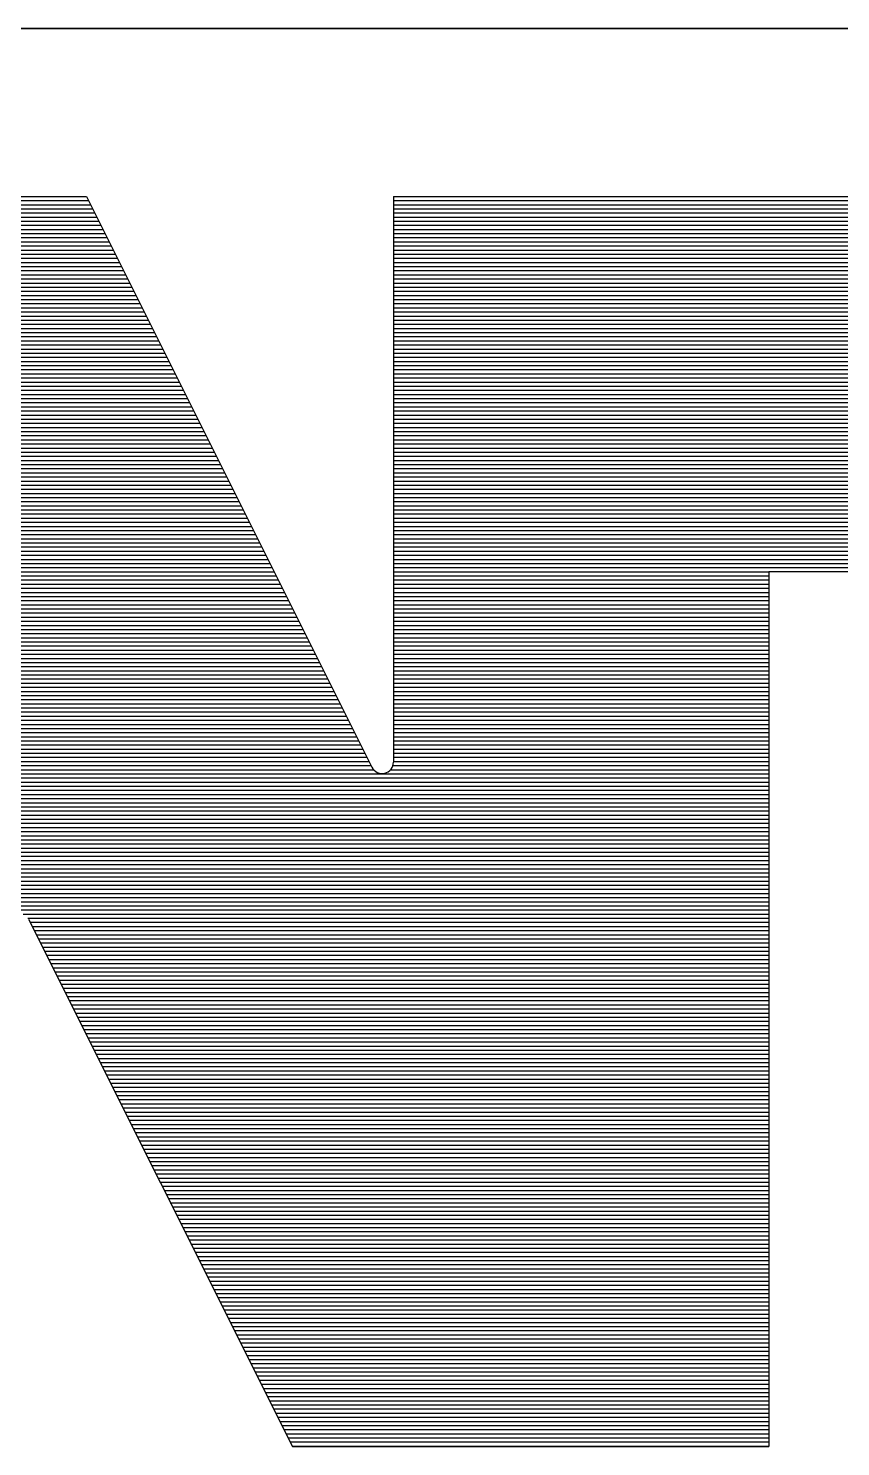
# Model space of a CAD drawing. Extents: x 0 to 8400, y -53 to 5887.
# Drawn here: x 6254.8 to 6376.8, y 893.4 to 1106.6 of the extents above; entities that cross this region are included whole.
import ezdxf

# ---------------------------------------------------------------- set-up
doc = ezdxf.new("R2010")
doc.units = 0
doc.header["$LTSCALE"] = 20
doc.layers.get('0').update_dxf_attribs({"linetype": 'CONTINUOUS'})
doc.layers.add('M_EQUIP_E7', color=7, linetype='CONTINUOUS', lineweight=70)
doc.layers.add('schriftfeld', color=7, linetype='CONTINUOUS')

# ---------------------------------------------------------------- blocks, each defined once
blk = doc.blocks.new('*X51')
at = {"color": 0, "linetype": 'ByBlock'}
for p, q in [((1073.759, 86.3659), (1077.192, 86.3659)), ((1079.483, 86.3659), (1084.094, 86.3659)), ((1073.759, 86.3349), (1077.207, 86.3349)), ((1073.759, 86.30389), (1077.223, 86.30389)), ((1073.759, 86.2729), (1077.238, 86.2729)), ((1073.759, 86.2419), (1077.254, 86.2419)), ((1079.483, 86.3349), (1084.331, 86.3349)), ((1079.483, 86.30389), (1084.5, 86.30389)), ((1079.483, 86.2729), (1084.648, 86.2729)), ((1079.483, 86.2419), (1084.768, 86.2419)), ((1073.759, 86.2109), (1077.269, 86.2109)), ((1073.759, 86.17989), (1077.285, 86.17989)), ((1073.759, 86.1489), (1077.3, 86.1489)), ((1079.483, 86.2109), (1084.887, 86.2109)), ((1079.483, 86.17989), (1084.988, 86.17989)), ((1079.483, 86.1489), (1085.08, 86.1489)), ((1073.759, 86.1179), (1077.316, 86.1179)), ((1073.759, 86.0869), (1077.331, 86.0869)), ((1073.759, 86.05589), (1077.347, 86.05589)), ((1079.483, 86.1179), (1085.171, 86.1179)), ((1079.483, 86.0869), (1085.26, 86.0869)), ((1079.483, 86.05589), (1085.334, 86.05589)), ((1073.759, 86.02489), (1077.362, 86.02489)), ((1073.759, 85.9939), (1077.378, 85.9939)), ((1073.759, 85.9629), (1077.393, 85.9629)), ((1073.759, 85.9319), (1077.408, 85.9319)), ((1079.483, 86.02489), (1085.407, 86.02489)), ((1079.483, 85.9939), (1085.481, 85.9939)), ((1079.483, 85.9629), (1085.554, 85.9629)), ((1079.483, 85.9319), (1085.617, 85.9319)), ((1073.759, 85.90089), (1077.424, 85.90089)), ((1073.759, 85.8699), (1077.439, 85.8699)), ((1073.759, 85.8389), (1077.455, 85.8389)), ((1079.483, 85.90089), (1085.678, 85.90089)), ((1079.483, 85.8699), (1085.738, 85.8699)), ((1079.483, 85.8389), (1085.799, 85.8389)), ((1073.759, 85.8079), (1077.47, 85.8079)), ((1073.759, 85.77689), (1077.486, 85.77689)), ((1073.759, 85.7459), (1077.501, 85.7459)), ((1073.759, 85.7149), (1077.517, 85.7149)), ((1079.483, 85.8079), (1085.86, 85.8079)), ((1079.483, 85.77689), (1085.913, 85.77689)), ((1079.483, 85.7459), (1085.964, 85.7459)), ((1079.483, 85.7149), (1086.015, 85.7149)), ((1073.759, 85.6839), (1077.532, 85.6839)), ((1073.759, 85.65289), (1077.548, 85.65289)), ((1073.759, 85.62189), (1077.563, 85.62189)), ((1079.483, 85.6839), (1086.066, 85.6839)), ((1079.483, 85.65289), (1086.117, 85.65289)), ((1079.483, 85.62189), (1086.168, 85.62189)), ((1073.759, 85.5909), (1077.579, 85.5909)), ((1073.759, 85.5599), (1077.594, 85.5599)), ((1073.759, 85.5289), (1077.61, 85.5289)), ((1073.759, 85.49789), (1077.625, 85.49789)), ((1079.483, 85.5909), (1086.211, 85.5909)), ((1079.483, 85.5599), (1086.255, 85.5599)), ((1079.483, 85.5289), (1086.298, 85.5289)), ((1079.483, 85.49789), (1086.342, 85.49789)), ((1073.759, 85.4669), (1077.641, 85.4669)), ((1073.759, 85.4359), (1077.656, 85.4359)), ((1073.759, 85.4049), (1077.672, 85.4049)), ((1079.483, 85.4669), (1086.386, 85.4669)), ((1079.483, 85.4359), (1086.429, 85.4359)), ((1079.483, 85.4049), (1086.469, 85.4049)), ((1073.759, 85.37389), (1077.688, 85.37389)), ((1073.759, 85.3429), (1077.703, 85.3429)), ((1073.759, 85.3119), (1077.719, 85.3119)), ((1079.483, 85.37389), (1086.506, 85.37389)), ((1079.483, 85.3429), (1086.544, 85.3429)), ((1079.483, 85.3119), (1086.581, 85.3119)), ((1073.759, 85.2809), (1077.734, 85.2809)), ((1073.759, 85.24989), (1077.75, 85.24989)), ((1073.759, 85.21889), (1077.765, 85.21889)), ((1073.759, 85.1879), (1077.781, 85.1879)), ((1079.483, 85.2809), (1086.619, 85.2809)), ((1079.483, 85.24989), (1086.656, 85.24989)), ((1079.483, 85.21889), (1086.694, 85.21889)), ((1079.483, 85.1879), (1086.728, 85.1879)), ((1073.759, 85.1569), (1077.796, 85.1569)), ((1073.759, 85.1259), (1077.812, 85.1259)), ((1073.759, 85.09489), (1077.827, 85.09489)), ((1079.483, 85.1569), (1086.76, 85.1569)), ((1079.483, 85.1259), (1086.792, 85.1259)), ((1079.483, 85.09489), (1086.825, 85.09489)), ((1073.759, 85.0639), (1077.843, 85.0639)), ((1073.759, 85.0329), (1077.858, 85.0329)), ((1073.759, 85.0019), (1077.874, 85.0019)), ((1073.759, 84.97089), (1077.889, 84.97089)), ((1079.483, 85.0639), (1086.857, 85.0639)), ((1079.483, 85.0329), (1086.89, 85.0329)), ((1079.483, 85.0019), (1086.922, 85.0019)), ((1079.483, 84.97089), (1086.954, 84.97089)), ((1073.759, 84.9399), (1077.905, 84.9399)), ((1073.759, 84.9089), (1077.92, 84.9089)), ((1073.759, 84.8779), (1077.936, 84.8779)), ((1079.483, 84.9399), (1086.982, 84.9399)), ((1079.483, 84.9089), (1087.01, 84.9089)), ((1079.483, 84.8779), (1087.038, 84.8779)), ((1073.759, 84.84689), (1077.951, 84.84689)), ((1073.759, 84.8159), (1077.967, 84.8159)), ((1073.759, 84.7849), (1077.982, 84.7849)), ((1073.759, 84.7539), (1077.998, 84.7539)), ((1079.483, 84.84689), (1087.066, 84.84689)), ((1079.483, 84.8159), (1087.094, 84.8159)), ((1079.483, 84.7849), (1087.122, 84.7849)), ((1079.483, 84.7539), (1087.15, 84.7539)), ((1073.759, 84.7229), (1078.013, 84.7229)), ((1073.759, 84.69189), (1078.029, 84.69189)), ((1073.759, 84.6609), (1078.044, 84.6609)), ((1079.483, 84.7229), (1087.178, 84.7229)), ((1079.483, 84.69189), (1087.203, 84.69189)), ((1079.483, 84.6609), (1087.227, 84.6609)), ((1073.759, 84.6299), (1078.059, 84.6299)), ((1073.759, 84.5989), (1078.075, 84.5989)), ((1073.759, 84.56789), (1078.09, 84.56789)), ((1073.759, 84.5369), (1078.106, 84.5369)), ((1079.483, 84.6299), (1087.251, 84.6299)), ((1079.483, 84.5989), (1087.275, 84.5989)), ((1079.483, 84.56789), (1087.3, 84.56789)), ((1079.483, 84.5369), (1087.324, 84.5369)), ((1073.759, 84.5059), (1078.121, 84.5059)), ((1073.759, 84.4749), (1078.137, 84.4749)), ((1073.759, 84.44389), (1078.152, 84.44389)), ((1079.483, 84.5059), (1087.348, 84.5059)), ((1079.483, 84.4749), (1087.372, 84.4749)), ((1079.483, 84.44389), (1087.395, 84.44389)), ((1073.759, 84.4129), (1078.168, 84.4129)), ((1073.759, 84.3819), (1078.183, 84.3819)), ((1073.759, 84.3509), (1078.199, 84.3509)), ((1079.483, 84.4129), (1087.416, 84.4129)), ((1079.483, 84.3819), (1087.437, 84.3819)), ((1079.483, 84.3509), (1087.458, 84.3509)), ((1073.759, 84.3199), (1078.214, 84.3199)), ((1073.759, 84.28889), (1078.23, 84.28889)), ((1073.759, 84.2579), (1078.245, 84.2579)), ((1073.759, 84.2269), (1078.261, 84.2269)), ((1079.483, 84.3199), (1087.478, 84.3199)), ((1079.483, 84.28889), (1087.499, 84.28889)), ((1079.483, 84.2579), (1087.52, 84.2579)), ((1079.483, 84.2269), (1087.541, 84.2269)), ((1073.759, 84.1959), (1078.276, 84.1959)), ((1073.759, 84.16489), (1078.292, 84.16489)), ((1073.759, 84.1339), (1078.307, 84.1339)), ((1079.483, 84.1959), (1087.561, 84.1959)), ((1079.483, 84.16489), (1087.582, 84.16489)), ((1079.483, 84.1339), (1087.599, 84.1339)), ((1073.759, 84.1029), (1078.323, 84.1029)), ((1073.759, 84.0719), (1078.339, 84.0719)), ((1073.759, 84.04089), (1078.354, 84.04089)), ((1073.759, 84.0099), (1078.37, 84.0099)), ((1079.483, 84.1029), (1087.617, 84.1029)), ((1079.483, 84.0719), (1087.635, 84.0719)), ((1079.483, 84.04089), (1087.652, 84.04089)), ((1079.483, 84.0099), (1087.67, 84.0099)), ((1073.759, 83.9789), (1078.385, 83.9789)), ((1073.759, 83.9479), (1078.401, 83.9479)), ((1073.759, 83.91689), (1078.416, 83.91689)), ((1079.483, 83.9789), (1087.688, 83.9789)), ((1079.483, 83.9479), (1087.705, 83.9479)), ((1079.483, 83.91689), (1087.723, 83.91689)), ((1073.759, 83.88589), (1078.432, 83.88589)), ((1073.759, 83.8549), (1078.447, 83.8549)), ((1073.759, 83.8239), (1078.463, 83.8239)), ((1073.759, 83.7929), (1078.478, 83.7929)), ((1079.483, 83.88589), (1087.741, 83.88589)), ((1079.483, 83.8549), (1087.757, 83.8549)), ((1079.483, 83.8239), (1087.771, 83.8239)), ((1079.483, 83.7929), (1087.786, 83.7929)), ((1073.759, 83.76189), (1078.494, 83.76189)), ((1073.759, 83.7309), (1078.509, 83.7309)), ((1073.759, 83.6999), (1078.525, 83.6999)), ((1079.483, 83.76189), (1087.801, 83.76189)), ((1079.483, 83.7309), (1087.816, 83.7309)), ((1079.483, 83.6999), (1087.83, 83.6999)), ((1073.759, 83.6689), (1078.54, 83.6689)), ((1073.759, 83.63789), (1078.556, 83.63789)), ((1073.759, 83.6069), (1078.571, 83.6069)), ((1079.483, 83.6689), (1087.845, 83.6689)), ((1079.483, 83.63789), (1087.86, 83.63789)), ((1079.483, 83.6069), (1087.875, 83.6069)), ((1073.759, 83.5759), (1078.587, 83.5759)), ((1073.759, 83.5449), (1078.602, 83.5449)), ((1073.759, 83.51389), (1078.618, 83.51389)), ((1073.759, 83.48289), (1078.633, 83.48289)), ((1079.483, 83.5759), (1082.302, 83.5759)), ((1079.483, 83.5449), (1082.302, 83.5449)), ((1079.483, 83.51389), (1082.302, 83.51389)), ((1079.483, 83.48289), (1082.302, 83.48289)), ((1073.759, 83.4519), (1078.649, 83.4519)), ((1073.759, 83.4209), (1078.664, 83.4209)), ((1073.759, 83.3899), (1078.68, 83.3899)), ((1079.483, 83.4519), (1082.302, 83.4519)), ((1079.483, 83.4209), (1082.302, 83.4209)), ((1079.483, 83.3899), (1082.302, 83.3899)), ((1073.759, 83.35889), (1078.695, 83.35889)), ((1073.759, 83.3279), (1078.71, 83.3279)), ((1073.759, 83.2969), (1078.726, 83.2969)), ((1073.759, 83.2659), (1078.741, 83.2659)), ((1079.483, 83.35889), (1082.302, 83.35889)), ((1079.483, 83.3279), (1082.302, 83.3279)), ((1079.483, 83.2969), (1082.302, 83.2969)), ((1079.483, 83.2659), (1082.302, 83.2659)), ((1073.759, 83.23489), (1078.757, 83.23489)), ((1073.759, 83.2039), (1078.772, 83.2039)), ((1073.759, 83.1729), (1078.788, 83.1729)), ((1079.483, 83.23489), (1082.302, 83.23489)), ((1079.483, 83.2039), (1082.302, 83.2039)), ((1079.483, 83.1729), (1082.302, 83.1729)), ((1073.759, 83.1419), (1078.803, 83.1419)), ((1073.759, 83.11089), (1078.819, 83.11089)), ((1073.759, 83.0799), (1078.834, 83.0799)), ((1073.759, 83.0489), (1078.85, 83.0489)), ((1079.483, 83.1419), (1082.302, 83.1419)), ((1079.483, 83.11089), (1082.302, 83.11089)), ((1079.483, 83.0799), (1082.302, 83.0799)), ((1079.483, 83.0489), (1082.302, 83.0489)), ((1073.759, 83.0179), (1078.865, 83.0179)), ((1073.759, 82.9869), (1078.881, 82.9869)), ((1073.759, 82.95589), (1078.896, 82.95589)), ((1079.483, 83.0179), (1082.302, 83.0179)), ((1079.483, 82.9869), (1082.302, 82.9869)), ((1079.483, 82.95589), (1082.302, 82.95589)), ((1073.759, 82.9249), (1078.912, 82.9249)), ((1073.759, 82.8939), (1078.927, 82.8939)), ((1073.759, 82.8629), (1078.943, 82.8629)), ((1073.759, 82.83189), (1078.958, 82.83189)), ((1079.483, 82.9249), (1082.302, 82.9249)), ((1079.483, 82.8939), (1082.302, 82.8939)), ((1079.483, 82.8629), (1082.302, 82.8629)), ((1079.483, 82.83189), (1082.302, 82.83189)), ((1073.759, 82.8009), (1078.974, 82.8009)), ((1073.759, 82.7699), (1078.99, 82.7699)), ((1073.759, 82.7389), (1079.005, 82.7389)), ((1079.483, 82.8009), (1082.302, 82.8009)), ((1079.483, 82.7699), (1082.302, 82.7699)), ((1079.483, 82.7389), (1082.302, 82.7389)), ((1073.759, 82.70789), (1079.021, 82.70789)), ((1073.759, 82.6769), (1079.036, 82.6769)), ((1073.759, 82.6459), (1079.052, 82.6459)), ((1079.483, 82.70789), (1082.302, 82.70789)), ((1079.483, 82.6769), (1082.302, 82.6769)), ((1079.483, 82.6459), (1082.302, 82.6459)), ((1073.771, 82.6149), (1079.067, 82.6149)), ((1073.786, 82.5839), (1079.083, 82.5839)), ((1073.802, 82.55289), (1079.098, 82.55289)), ((1073.817, 82.5219), (1079.114, 82.5219)), ((1079.483, 82.6149), (1082.302, 82.6149)), ((1079.483, 82.5839), (1082.302, 82.5839)), ((1079.483, 82.55289), (1082.302, 82.55289)), ((1079.483, 82.5219), (1082.302, 82.5219)), ((1073.833, 82.4909), (1079.129, 82.4909)), ((1073.848, 82.4599), (1079.145, 82.4599)), ((1073.864, 82.42889), (1079.16, 82.42889)), ((1079.483, 82.4909), (1082.302, 82.4909)), ((1079.483, 82.4599), (1082.302, 82.4599)), ((1079.483, 82.42889), (1082.302, 82.42889)), ((1073.879, 82.3979), (1079.176, 82.3979)), ((1073.895, 82.3669), (1079.191, 82.3669)), ((1073.91, 82.3359), (1079.207, 82.3359)), ((1073.926, 82.30489), (1079.222, 82.30489)), ((1079.483, 82.3979), (1082.302, 82.3979)), ((1079.483, 82.3669), (1082.302, 82.3669)), ((1079.483, 82.3359), (1082.302, 82.3359)), ((1079.483, 82.30489), (1082.302, 82.30489)), ((1073.941, 82.2739), (1079.238, 82.2739)), ((1073.957, 82.2429), (1079.253, 82.2429)), ((1073.972, 82.2119), (1079.269, 82.2119)), ((1079.483, 82.2739), (1082.302, 82.2739)), ((1079.483, 82.2429), (1082.302, 82.2429)), ((1079.483, 82.2119), (1082.302, 82.2119)), ((1073.988, 82.18089), (1079.284, 82.18089)), ((1074.003, 82.14989), (1079.3, 82.14989)), ((1074.019, 82.1189), (1079.315, 82.1189)), ((1074.034, 82.0879), (1079.336, 82.0879)), ((1079.458, 82.0879), (1082.302, 82.0879)), ((1079.477, 82.1189), (1082.302, 82.1189)), ((1079.483, 82.18089), (1082.302, 82.18089)), ((1079.483, 82.14989), (1082.302, 82.14989)), ((1074.05, 82.0569), (1082.302, 82.0569)), ((1074.065, 82.02589), (1082.302, 82.02589)), ((1074.081, 81.9949), (1082.302, 81.9949)), ((1074.096, 81.9639), (1082.302, 81.9639)), ((1074.112, 81.9329), (1082.302, 81.9329)), ((1074.127, 81.90189), (1082.302, 81.90189)), ((1074.143, 81.8709), (1082.302, 81.8709)), ((1074.158, 81.8399), (1082.302, 81.8399)), ((1074.174, 81.8089), (1082.302, 81.8089)), ((1074.189, 81.77789), (1082.302, 81.77789)), ((1074.205, 81.74689), (1082.302, 81.74689)), ((1074.22, 81.7159), (1082.302, 81.7159)), ((1074.236, 81.6849), (1082.302, 81.6849)), ((1074.251, 81.6539), (1082.302, 81.6539)), ((1074.267, 81.62289), (1082.302, 81.62289)), ((1074.282, 81.5919), (1082.302, 81.5919)), ((1074.298, 81.5609), (1082.302, 81.5609)), ((1074.313, 81.5299), (1082.302, 81.5299)), ((1074.329, 81.49889), (1082.302, 81.49889)), ((1074.344, 81.4679), (1082.302, 81.4679)), ((1074.36, 81.4369), (1082.302, 81.4369)), ((1074.375, 81.4059), (1082.302, 81.4059)), ((1074.391, 81.37489), (1082.302, 81.37489)), ((1074.406, 81.34389), (1082.302, 81.34389)), ((1074.422, 81.3129), (1082.302, 81.3129)), ((1074.437, 81.2819), (1082.302, 81.2819)), ((1074.453, 81.2509), (1082.302, 81.2509)), ((1074.468, 81.21989), (1082.302, 81.21989)), ((1074.484, 81.1889), (1082.302, 81.1889)), ((1074.499, 81.1579), (1082.302, 81.1579)), ((1074.515, 81.1269), (1082.302, 81.1269)), ((1074.53, 81.09589), (1082.302, 81.09589)), ((1074.546, 81.0649), (1082.302, 81.0649)), ((1074.561, 81.0339), (1082.302, 81.0339)), ((1076.7, 81.0029), (1082.302, 81.0029)), ((1076.735, 80.97189), (1082.302, 80.97189)), ((1076.752, 80.9409), (1082.302, 80.9409)), ((1076.768, 80.9099), (1082.302, 80.9099)), ((1076.783, 80.8789), (1082.302, 80.8789)), ((1076.799, 80.8479), (1082.302, 80.8479)), ((1076.814, 80.81689), (1082.302, 80.81689)), ((1076.83, 80.7859), (1082.302, 80.7859)), ((1076.845, 80.7549), (1082.302, 80.7549)), ((1076.861, 80.7239), (1082.302, 80.7239)), ((1076.876, 80.69289), (1082.302, 80.69289)), ((1076.892, 80.6619), (1082.302, 80.6619)), ((1076.907, 80.6309), (1082.302, 80.6309)), ((1076.923, 80.5999), (1082.302, 80.5999)), ((1076.938, 80.56889), (1082.302, 80.56889)), ((1076.954, 80.5379), (1082.302, 80.5379)), ((1076.969, 80.5069), (1082.302, 80.5069)), ((1076.985, 80.4759), (1082.302, 80.4759)), ((1077, 80.4449), (1082.302, 80.4449)), ((1077.016, 80.41389), (1082.302, 80.41389)), ((1077.031, 80.3829), (1082.302, 80.3829)), ((1077.047, 80.3519), (1082.302, 80.3519)), ((1077.062, 80.3209), (1082.302, 80.3209)), ((1077.078, 80.28989), (1082.302, 80.28989)), ((1077.093, 80.2589), (1082.302, 80.2589)), ((1077.109, 80.2279), (1082.302, 80.2279)), ((1077.124, 80.1969), (1082.302, 80.1969)), ((1077.14, 80.16589), (1082.302, 80.16589)), ((1077.155, 80.1349), (1082.302, 80.1349)), ((1077.171, 80.1039), (1082.302, 80.1039)), ((1077.186, 80.0729), (1082.302, 80.0729)), ((1077.202, 80.04189), (1082.302, 80.04189)), ((1077.217, 80.01089), (1082.302, 80.01089)), ((1077.233, 79.9799), (1082.302, 79.9799)), ((1077.248, 79.9489), (1082.302, 79.9489)), ((1077.264, 79.9179), (1082.302, 79.9179)), ((1077.279, 79.88689), (1082.302, 79.88689)), ((1077.295, 79.8559), (1082.302, 79.8559)), ((1077.31, 79.8249), (1082.302, 79.8249)), ((1077.326, 79.7939), (1082.302, 79.7939)), ((1077.341, 79.76289), (1082.302, 79.76289)), ((1077.357, 79.7319), (1082.302, 79.7319)), ((1077.372, 79.7009), (1082.302, 79.7009)), ((1077.388, 79.6699), (1082.302, 79.6699)), ((1077.403, 79.63889), (1082.302, 79.63889)), ((1077.419, 79.60789), (1082.302, 79.60789)), ((1077.434, 79.5769), (1082.302, 79.5769)), ((1077.45, 79.5459), (1082.302, 79.5459)), ((1077.465, 79.5149), (1082.302, 79.5149)), ((1077.481, 79.48389), (1082.302, 79.48389)), ((1077.496, 79.4529), (1082.302, 79.4529)), ((1077.512, 79.4219), (1082.302, 79.4219)), ((1077.527, 79.3909), (1082.302, 79.3909)), ((1077.543, 79.35989), (1082.302, 79.35989)), ((1077.558, 79.3289), (1082.302, 79.3289)), ((1077.574, 79.2979), (1082.302, 79.2979)), ((1077.589, 79.2669), (1082.302, 79.2669)), ((1077.605, 79.23589), (1082.302, 79.23589)), ((1077.62, 79.2049), (1082.302, 79.2049)), ((1077.636, 79.1739), (1082.302, 79.1739)), ((1077.651, 79.1429), (1082.302, 79.1429)), ((1077.667, 79.1119), (1082.302, 79.1119)), ((1077.682, 79.08089), (1082.302, 79.08089)), ((1077.698, 79.0499), (1082.302, 79.0499)), ((1077.713, 79.0189), (1082.302, 79.0189)), ((1077.729, 78.9879), (1082.302, 78.9879)), ((1077.744, 78.95689), (1082.302, 78.95689)), ((1077.76, 78.9259), (1082.302, 78.9259)), ((1077.775, 78.8949), (1082.302, 78.8949)), ((1077.791, 78.8639), (1082.302, 78.8639)), ((1077.806, 78.83289), (1082.302, 78.83289)), ((1077.822, 78.8019), (1082.302, 78.8019)), ((1077.837, 78.7709), (1082.302, 78.7709)), ((1077.853, 78.7399), (1082.302, 78.7399)), ((1077.868, 78.7089), (1082.302, 78.7089)), ((1077.884, 78.67789), (1082.302, 78.67789)), ((1077.899, 78.6469), (1082.302, 78.6469)), ((1077.915, 78.6159), (1082.302, 78.6159)), ((1077.93, 78.5849), (1082.302, 78.5849)), ((1077.946, 78.55389), (1082.302, 78.55389)), ((1077.961, 78.5229), (1082.302, 78.5229)), ((1077.977, 78.4919), (1082.302, 78.4919)), ((1077.992, 78.4609), (1082.302, 78.4609)), ((1078.008, 78.42989), (1082.302, 78.42989)), ((1078.023, 78.3989), (1082.302, 78.3989)), ((1078.039, 78.3679), (1082.302, 78.3679)), ((1078.054, 78.3369), (1082.302, 78.3369)), ((1078.07, 78.30589), (1082.302, 78.30589)), ((1078.085, 78.27489), (1082.302, 78.27489)), ((1078.101, 78.2439), (1082.302, 78.2439)), ((1078.116, 78.2129), (1082.302, 78.2129)), ((1078.132, 78.1819), (1082.302, 78.1819)), ((1078.147, 78.15089), (1082.302, 78.15089)), ((1078.163, 78.1199), (1082.302, 78.1199)), ((1078.178, 78.0889), (1082.302, 78.0889)), ((1078.194, 78.0579), (1082.302, 78.0579)), ((1078.209, 78.02689), (1082.302, 78.02689)), ((1078.225, 77.9959), (1082.302, 77.9959)), ((1078.24, 77.9649), (1082.302, 77.9649)), ((1078.256, 77.9339), (1082.302, 77.9339)), ((1078.271, 77.90289), (1082.302, 77.90289)), ((1078.287, 77.87189), (1082.302, 77.87189)), ((1078.302, 77.8409), (1082.302, 77.8409)), ((1078.318, 77.8099), (1082.302, 77.8099)), ((1078.333, 77.7789), (1082.302, 77.7789)), ((1078.349, 77.74789), (1082.302, 77.74789)), ((1078.364, 77.7169), (1082.302, 77.7169)), ((1078.38, 77.6859), (1082.302, 77.6859)), ((1078.395, 77.6549), (1082.302, 77.6549)), ((1078.411, 77.62389), (1082.302, 77.62389)), ((1078.426, 77.5929), (1082.302, 77.5929)), ((1078.442, 77.5619), (1082.302, 77.5619)), ((1078.457, 77.5309), (1082.302, 77.5309)), ((1078.473, 77.49989), (1082.302, 77.49989)), ((1078.488, 77.46889), (1082.302, 77.46889)), ((1078.504, 77.4379), (1082.302, 77.4379)), ((1078.519, 77.4069), (1082.302, 77.4069)), ((1078.535, 77.3759), (1082.302, 77.3759)), ((1078.55, 77.34489), (1082.302, 77.34489)), ((1078.566, 77.3139), (1082.302, 77.3139)), ((1078.581, 77.2829), (1082.302, 77.2829)), ((1078.597, 77.2519), (1082.302, 77.2519)), ((1078.612, 77.22089), (1082.302, 77.22089)), ((1078.628, 77.1899), (1082.302, 77.1899)), ((1078.643, 77.1589), (1082.302, 77.1589)), ((1078.659, 77.1279), (1082.302, 77.1279)), ((1078.674, 77.09689), (1082.302, 77.09689)), ((1078.69, 77.0659), (1082.302, 77.0659)), ((1078.705, 77.0349), (1082.302, 77.0349)), ((1078.721, 77.0039), (1082.302, 77.0039))]:
    blk.add_line(p, q, dxfattribs=at)
blk = doc.blocks.new('A$C6EAD2A84')
at = {"layer": 'schriftfeld', "color": 1}
blk.add_line((180, 48), (15, 48), dxfattribs=at)
at = {"layer": 'schriftfeld', "color": 3}
for p, q in [((19, 48), (179, 48)), ((79.759, 46.737), (83.176, 46.737)), ((83.176, 46.737), (85.321, 42.447)), ((85.483, 46.737), (85.483, 42.485)), ((85.483, 46.737), (89.583, 46.737)), ((88.302, 43.918), (88.302, 37.34)), ((88.302, 43.918), (89.583, 43.918)), ((82.74, 41.305), (84.723, 37.34)), ((84.723, 37.34), (88.302, 37.34))]:
    blk.add_line(p, q, dxfattribs=at)
blk.add_arc((85.397, 42.485), 0.0854, 206.5651, 0, dxfattribs=at)
blk.add_blockref('*X51', (-994, -39.66), dxfattribs=at)

msp = doc.modelspace()

# ---------------------------------------------------------------- block references
at = {"layer": 'M_EQUIP_E7', "lineweight": 35, "xscale": 20, "yscale": 20, "zscale": 20}
msp.add_blockref('A$C6EAD2A84', (4600, 146.63), dxfattribs=at)

doc.saveas('drawing.dxf')
